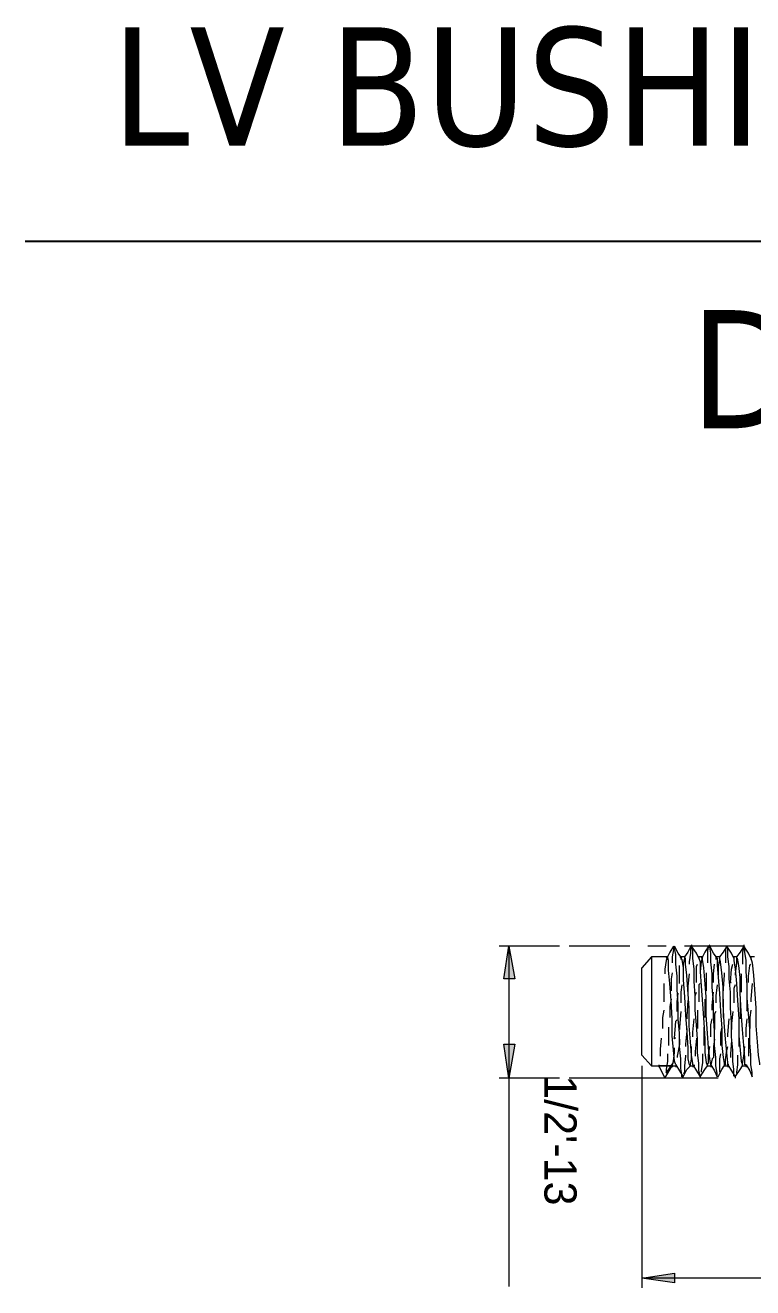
# Model space of a CAD drawing. Header units: millimetres. Extents: x 89051 to 218395, y -330386 to -125649.
# Drawn here: x 92282 to 92589, y -128544 to -128010 of the extents above; entities that cross this region are included whole.
import ezdxf

# ---------------------------------------------------------------- set-up
doc = ezdxf.new("R2010")
doc.units = ezdxf.units.MM
doc.header["$LTSCALE"] = 13
doc.layers.add('C00-00-00', color=7, linetype='Continuous')
doc.layers.add('标注、文本', color=3, linetype='Continuous', lineweight=25)
doc.layers.add('铁心', color=3, linetype='Continuous', lineweight=0)
doc.styles.get("Standard").update_dxf_attribs({"font": 'gbenor.shx', "bigfont": 'gbcbig.shx'})
doc.styles.add('Tahoma$001', font='tahoma.ttf', dxfattribs={"height": 2.159784})

msp = doc.modelspace()

# ---------------------------------------------------------------- hatches: boundary and pattern name
at = {"layer": 'C00-00-00'}
h = msp.add_hatch(color=256, dxfattribs=at)
h.dxf.hatch_style = 2
h.paths.add_polyline_path([(92558.25, -128404.19), (92558.4, -128403.83), (92558.76, -128403.68), (92559.12, -128403.83), (92559.27, -128404.19), (92559.12, -128404.55), (92558.76, -128404.7), (92558.4, -128404.55)])
h = msp.add_hatch(color=256, dxfattribs=at)
h.dxf.hatch_style = 2
h.paths.add_polyline_path([(92579.25, -128414.95), (92579.4, -128414.59), (92579.76, -128414.44), (92580.12, -128414.59), (92580.27, -128414.95), (92580.12, -128415.31), (92579.76, -128415.46), (92579.4, -128415.31)])
h = msp.add_hatch(color=256, dxfattribs=at)
h.dxf.hatch_style = 2
h.paths.add_polyline_path([(92586.42, -128426.73), (92586.57, -128426.37), (92586.93, -128426.22), (92587.29, -128426.37), (92587.44, -128426.73), (92587.29, -128427.09), (92586.93, -128427.24), (92586.57, -128427.09)])
h = msp.add_hatch(color=256, dxfattribs=at)
h.dxf.hatch_style = 2
h.paths.add_polyline_path([(92555.69, -128438.51), (92555.84, -128438.15), (92556.2, -128438), (92556.56, -128438.15), (92556.71, -128438.51), (92556.56, -128438.87), (92556.2, -128439.02), (92555.84, -128438.87)])
h = msp.add_hatch(color=256, dxfattribs=at)
h.dxf.hatch_style = 2
h.paths.add_polyline_path([(92559.78, -128453.37), (92559.93, -128453), (92560.3, -128452.85), (92560.66, -128453), (92560.81, -128453.37), (92560.66, -128453.73), (92560.3, -128453.88), (92559.93, -128453.73)])
h = msp.add_hatch(color=256, dxfattribs=at)
h.dxf.hatch_style = 2
h.paths.add_polyline_path([(92578.22, -128449.78), (92578.37, -128449.42), (92578.74, -128449.27), (92579.1, -128449.42), (92579.25, -128449.78), (92579.1, -128450.14), (92578.74, -128450.29), (92578.37, -128450.14)])
at = {"layer": '铁心', "lineweight": 13}
h = msp.add_hatch(color=256, dxfattribs=at)
h.dxf.hatch_style = 2
h.paths.add_polyline_path([(92486.02, -128399.58), (92488.58, -128413.41), (92483.97, -128413.41)])
h = msp.add_hatch(color=256, dxfattribs=at)
h.dxf.hatch_style = 2
h.paths.add_polyline_path([(92486.02, -128455.42), (92483.97, -128441.07), (92488.58, -128441.07)])
h = msp.add_hatch(color=256, dxfattribs=at)
h.dxf.hatch_style = 2
h.paths.add_polyline_path([(92542.37, -128539.93), (92556.2, -128537.88), (92556.2, -128541.98)])

# ---------------------------------------------------------------- linework, layer by layer
at = {"layer": 'C00-00-00', "lineweight": 15}
for points in [[(92555.69, -128399.58), (92554.15, -128402.14), (92553.12, -128404.19)], [(92555.69, -128399.58), (92555.69, -128401.12)], [(92559.27, -128404.7), (92557.73, -128402.66), (92556.2, -128399.58)], [(92559.78, -128454.9), (92559.27, -128454.9), (92559.27, -128453.88), (92558.76, -128451.32), (92558.76, -128447.22), (92558.25, -128442.1), (92558.25, -128436.46), (92557.73, -128430.32), (92557.73, -128424.17), (92557.22, -128418.02), (92557.22, -128412.39), (92556.71, -128407.27), (92556.71, -128403.17), (92556.2, -128400.61), (92556.2, -128399.58)], [(92563.37, -128399.07), (92561.83, -128402.14), (92560.3, -128404.19)], [(92562.86, -128400.09), (92562.86, -128402.66)], [(92563.37, -128399.07), (92563.37, -128399.58)], [(92566.44, -128404.7), (92565.42, -128402.66), (92563.37, -128399.58)], [(92566.95, -128454.9), (92566.95, -128454.39), (92566.44, -128452.34), (92566.44, -128449.27), (92565.93, -128444.66), (92565.93, -128439.02), (92565.42, -128432.88), (92564.91, -128426.73), (92564.91, -128420.58), (92564.39, -128414.44), (92564.39, -128409.31), (92563.88, -128404.7), (92563.88, -128401.63), (92563.37, -128399.58)], [(92570.54, -128399.58), (92569, -128402.14), (92567.98, -128404.19)], [(92570.54, -128399.58), (92570.03, -128401.63)], [(92571.05, -128399.07), (92570.54, -128399.58)], [(92574.13, -128404.7), (92572.59, -128402.66), (92571.05, -128399.58)], [(92574.13, -128454.9), (92574.13, -128453.37), (92573.61, -128450.29), (92573.61, -128446.71), (92573.1, -128441.59), (92573.1, -128435.44), (92572.59, -128429.29), (92572.59, -128423.14), (92572.08, -128417), (92572.08, -128411.36), (92571.56, -128406.24), (92571.56, -128402.66), (92571.05, -128400.09), (92571.05, -128399.58)], [(92578.22, -128399.58), (92576.69, -128402.14), (92575.15, -128404.19)], [(92578.22, -128399.58), (92577.71, -128400.61)], [(92577.71, -128400.61), (92577.71, -128403.17)], [(92581.3, -128404.7), (92580.27, -128402.66), (92578.22, -128399.58)], [(92581.81, -128454.9), (92581.3, -128454.39), (92581.3, -128451.83), (92580.78, -128448.24), (92580.78, -128443.63), (92580.27, -128438), (92580.27, -128431.85), (92579.76, -128425.71), (92579.76, -128419.05), (92579.25, -128413.41), (92579.25, -128408.29), (92578.74, -128404.19), (92578.74, -128401.12), (92578.22, -128399.58)], [(92585.4, -128399.58), (92583.86, -128402.14), (92582.32, -128404.19)], [(92585.4, -128400.09), (92584.88, -128402.14)], [(92585.4, -128399.07), (92585.4, -128399.58)], [(92588.47, -128404.7), (92587.44, -128402.66), (92585.4, -128399.58)], [(92588.98, -128454.9), (92588.98, -128452.85), (92588.47, -128449.78), (92588.47, -128445.68), (92587.96, -128440.56), (92587.96, -128434.41), (92587.44, -128428.27), (92586.93, -128421.61), (92586.93, -128415.97), (92586.42, -128410.34), (92586.42, -128405.73), (92585.91, -128402.14), (92585.91, -128400.09), (92585.4, -128399.58)], [(92546.47, -128404.19), (92542.37, -128408.8)], [(92553.12, -128404.19), (92546.47, -128404.19)], [(92546.47, -128404.19), (92546.47, -128405.22), (92546.47, -128406.24), (92546.47, -128408.8), (92546.47, -128411.36), (92546.47, -128414.95), (92546.47, -128418.53), (92546.47, -128423.14), (92546.47, -128427.24)], [(92552.61, -128405.73), (92552.1, -128409.31)], [(92553.12, -128404.19), (92552.61, -128405.73)], [(92553.12, -128404.19), (92552.61, -128404.7)], [(92556.71, -128449.78), (92556.2, -128448.24), (92555.69, -128443.63), (92555.17, -128437.49), (92555.17, -128430.32), (92554.66, -128422.63), (92554.15, -128415.46), (92553.64, -128409.83), (92553.64, -128405.73), (92553.12, -128404.19)], [(92555.69, -128401.12), (92555.17, -128404.19)], [(92555.17, -128404.19), (92555.17, -128406.75)], [(92558.76, -128404.19), (92558.76, -128404.7)], [(92560.3, -128404.19), (92558.76, -128404.19)], [(92558.76, -128404.7), (92558.76, -128405.22)], [(92558.76, -128404.7), (92559.27, -128405.22), (92559.78, -128408.8), (92559.78, -128413.92), (92560.3, -128421.1), (92560.81, -128428.78), (92561.32, -128435.95), (92561.83, -128442.61), (92561.83, -128447.22), (92562.34, -128449.78)], [(92560.3, -128404.7), (92559.78, -128407.27)], [(92560.3, -128404.19), (92560.3, -128404.7)], [(92563.88, -128449.78), (92563.88, -128449.27), (92563.37, -128445.68), (92562.86, -128440.05), (92562.34, -128433.39), (92562.34, -128425.71), (92561.83, -128418.02), (92561.32, -128411.88), (92560.81, -128407.27), (92560.81, -128404.7), (92560.3, -128404.7)], [(92562.86, -128402.66), (92562.34, -128406.24)], [(92566.44, -128404.7), (92566.44, -128404.19)], [(92566.44, -128404.19), (92566.44, -128404.7)], [(92566.44, -128404.19), (92566.44, -128404.7)], [(92567.98, -128404.19), (92566.44, -128404.19)], [(92566.44, -128404.7), (92566.95, -128406.24), (92566.95, -128410.34), (92567.47, -128416.49), (92567.98, -128424.17), (92568.49, -128431.85), (92569, -128439.02), (92569, -128444.66), (92569.52, -128448.76), (92570.03, -128450.29), (92570.03, -128449.78)], [(92567.98, -128404.19), (92567.47, -128406.24)], [(92567.98, -128404.19), (92567.47, -128404.7)], [(92571.56, -128449.78), (92571.05, -128447.22), (92570.54, -128442.61), (92570.03, -128436.46), (92569.52, -128428.78), (92569.52, -128421.1), (92569, -128413.92), (92568.49, -128408.8), (92567.98, -128405.22), (92567.98, -128404.7)], [(92570.03, -128401.63), (92570.03, -128404.7)], [(92570.03, -128404.7), (92570.03, -128406.75)], [(92573.61, -128404.19), (92573.61, -128404.7)], [(92575.15, -128404.19), (92573.61, -128404.19)], [(92573.61, -128404.7), (92573.61, -128405.22)], [(92573.61, -128404.7), (92574.13, -128404.7), (92574.13, -128407.78), (92574.64, -128412.9), (92575.15, -128419.56), (92575.66, -128427.24), (92576.17, -128434.41), (92576.17, -128441.59), (92576.69, -128446.71), (92577.2, -128449.27), (92577.2, -128449.78)], [(92575.15, -128405.22), (92574.64, -128408.29)], [(92575.15, -128404.19), (92575.15, -128404.7)], [(92575.15, -128404.7), (92575.15, -128405.22)], [(92578.74, -128449.78), (92578.74, -128448.76), (92578.22, -128444.66), (92577.71, -128439.02), (92577.2, -128431.85), (92576.69, -128424.17), (92576.69, -128417), (92576.17, -128410.85), (92575.66, -128406.24), (92575.15, -128404.7)], [(92577.71, -128403.17), (92577.71, -128406.75)], [(92581.3, -128404.19), (92581.3, -128404.7)], [(92581.3, -128404.19), (92581.3, -128404.7)], [(92582.83, -128404.19), (92581.3, -128404.19)], [(92581.3, -128404.7), (92581.3, -128405.73), (92581.81, -128409.31), (92582.32, -128415.46), (92582.83, -128422.63), (92583.35, -128430.32), (92583.35, -128437.49), (92583.86, -128443.63), (92584.37, -128448.24), (92584.88, -128449.78)], [(92582.32, -128404.19), (92582.32, -128404.7)], [(92582.32, -128404.7), (92582.32, -128406.75)], [(92586.42, -128449.78), (92585.91, -128449.78), (92585.91, -128446.71), (92585.4, -128441.59), (92584.88, -128434.93), (92584.37, -128427.24), (92583.86, -128419.56), (92583.86, -128412.9), (92583.35, -128407.78), (92582.83, -128404.7)], [(92584.88, -128402.14), (92584.88, -128405.22)], [(92584.88, -128405.22), (92584.88, -128407.27)], [(92588.47, -128404.19), (92588.47, -128404.7)], [(92590.01, -128404.19), (92588.47, -128404.19)], [(92588.47, -128404.7), (92588.47, -128405.22)], [(92588.47, -128404.7), (92588.98, -128406.75), (92589.49, -128411.88), (92590.01, -128418.02), (92590.52, -128425.71), (92590.52, -128433.39), (92591.03, -128440.05), (92591.54, -128445.68), (92592.05, -128449.27), (92592.05, -128449.78)], [(92542.37, -128427.24), (92542.37, -128423.14), (92542.37, -128419.56), (92542.37, -128416.49), (92542.37, -128413.41), (92542.37, -128410.85), (92542.37, -128409.31), (92542.37, -128408.8)], [(92552.1, -128409.31), (92552.1, -128411.36)], [(92555.17, -128410.85), (92554.66, -128413.41)], [(92558.25, -128410.34), (92558.25, -128407.78)], [(92558.25, -128415.46), (92558.25, -128410.34)], [(92559.78, -128407.27), (92559.78, -128411.88)], [(92562.34, -128411.36), (92561.83, -128416.49)], [(92562.34, -128406.24), (92562.34, -128407.27)], [(92565.42, -128408.29), (92565.93, -128407.27)], [(92565.42, -128413.92), (92565.42, -128408.29)], [(92567.47, -128406.24), (92566.95, -128410.34)], [(92566.95, -128410.34), (92566.95, -128411.36)], [(92569.52, -128410.85), (92569.52, -128414.44)], [(92572.59, -128411.36), (92573.1, -128407.27)], [(92572.59, -128414.95), (92572.59, -128411.36)], [(92574.64, -128408.29), (92574.64, -128411.88)], [(92577.2, -128410.85), (92577.2, -128411.88)], [(92579.76, -128414.95), (92580.27, -128409.31)], [(92580.27, -128409.31), (92580.78, -128407.27)], [(92582.32, -128406.75), (92581.81, -128411.36)], [(92581.81, -128411.36), (92581.81, -128411.88)], [(92584.37, -128411.36), (92584.37, -128415.46)], [(92587.44, -128412.39), (92587.96, -128407.78)], [(92587.96, -128407.78), (92588.47, -128407.27)], [(92551.59, -128415.46), (92551.59, -128422.12)], [(92554.66, -128413.41), (92554.66, -128418.53)], [(92559.27, -128415.97), (92558.76, -128419.05)], [(92561.83, -128416.49), (92561.83, -128419.05)], [(92565.42, -128414.95), (92565.42, -128413.92)], [(92566.95, -128415.46), (92566.44, -128415.97)], [(92566.44, -128415.97), (92566.44, -128423.14)], [(92569.52, -128414.44), (92569.52, -128418.53)], [(92574.13, -128415.97), (92573.61, -128420.58)], [(92577.2, -128411.88), (92576.69, -128417.51)], [(92581.81, -128415.97), (92581.3, -128417.51)], [(92584.37, -128415.46), (92584.37, -128419.05)], [(92587.44, -128414.95), (92587.44, -128412.39)], [(92588.98, -128415.46), (92588.47, -128422.12)], [(92551.59, -128422.12), (92551.59, -128423.14)], [(92554.66, -128422.12), (92554.15, -128425.19)], [(92557.22, -128423.14), (92557.73, -128419.56)], [(92558.76, -128419.05), (92558.76, -128423.66)], [(92564.91, -128420.58), (92565.42, -128419.05)], [(92564.91, -128426.73), (92564.91, -128420.58)], [(92569, -128422.12), (92569, -128426.22)], [(92572.08, -128424.68), (92572.59, -128419.05)], [(92573.61, -128420.58), (92573.61, -128423.66)], [(92576.69, -128417.51), (92576.69, -128418.53)], [(92576.69, -128422.12), (92576.69, -128423.66)], [(92579.76, -128422.12), (92579.76, -128419.05)], [(92579.76, -128426.73), (92579.76, -128422.12)], [(92581.3, -128417.51), (92581.3, -128423.66)], [(92586.93, -128426.73), (92586.93, -128419.05)], [(92588.47, -128422.12), (92588.47, -128423.14)], [(92542.37, -128445.68), (92542.37, -128445.17), (92542.37, -128443.12), (92542.37, -128441.07), (92542.37, -128438), (92542.37, -128434.93), (92542.37, -128431.34), (92542.37, -128427.24)], [(92546.47, -128427.24), (92546.47, -128431.34), (92546.47, -128435.95), (92546.47, -128439.54), (92546.47, -128443.12), (92546.47, -128445.68), (92546.47, -128448.24), (92546.47, -128449.27), (92546.47, -128450.29)], [(92551.59, -128426.73), (92551.08, -128429.8)], [(92554.15, -128425.19), (92554.15, -128429.8)], [(92557.22, -128427.24), (92557.22, -128423.14)], [(92558.76, -128427.24), (92558.25, -128433.9)], [(92561.83, -128422.63), (92561.32, -128429.29)], [(92565.93, -128426.73), (92565.93, -128431.34)], [(92569, -128426.22), (92569, -128429.8)], [(92572.08, -128426.73), (92572.08, -128424.68)], [(92573.61, -128427.24), (92573.1, -128428.27)], [(92576.69, -128423.66), (92576.69, -128429.8)], [(92580.78, -128427.24), (92580.27, -128432.36)], [(92583.86, -128422.63), (92583.86, -128427.75)], [(92588.47, -128426.73), (92587.96, -128429.8)], [(92551.08, -128429.8), (92551.08, -128434.41)], [(92556.2, -128438.51), (92556.71, -128431.34)], [(92556.71, -128431.34), (92557.22, -128430.83)], [(92561.32, -128429.29), (92561.32, -128430.32)], [(92563.88, -128435.95), (92564.39, -128430.32)], [(92565.93, -128431.34), (92565.93, -128434.41)], [(92571.56, -128432.88), (92572.08, -128430.32)], [(92573.1, -128428.27), (92573.1, -128434.93)], [(92578.74, -128436.97), (92579.25, -128430.32)], [(92580.27, -128432.36), (92580.27, -128434.93)], [(92583.86, -128427.75), (92583.86, -128430.32)], [(92586.42, -128434.41), (92586.93, -128430.32)], [(92587.96, -128429.8), (92587.96, -128434.41)], [(92553.64, -128433.9), (92553.64, -128438)], [(92553.64, -128438), (92553.64, -128441.59)], [(92558.25, -128433.9), (92558.25, -128434.93)], [(92561.32, -128435.44), (92560.81, -128441.07)], [(92561.32, -128434.41), (92561.32, -128435.44)], [(92563.88, -128438), (92563.88, -128435.95)], [(92568.49, -128433.9), (92568.49, -128439.02)], [(92571.56, -128438), (92571.56, -128432.88)], [(92576.17, -128433.9), (92575.66, -128436.46)], [(92575.66, -128436.46), (92575.66, -128441.59)], [(92578.74, -128438), (92578.74, -128436.97)], [(92583.35, -128434.41), (92583.35, -128440.05)], [(92586.42, -128438), (92586.42, -128434.41)], [(92550.56, -128438.51), (92550.05, -128443.12)], [(92550.05, -128443.12), (92550.05, -128446.2)], [(92556.2, -128444.66), (92556.2, -128442.61)], [(92558.25, -128441.07), (92557.22, -128446.2)], [(92558.25, -128439.02), (92558.25, -128441.07)], [(92560.81, -128441.07), (92560.81, -128442.1)], [(92563.37, -128447.22), (92563.37, -128442.1)], [(92565.42, -128438.51), (92564.91, -128444.15)], [(92568.49, -128439.02), (92568.49, -128441.59)], [(92570.54, -128445.68), (92571.05, -128442.1)], [(92573.1, -128439.02), (92572.59, -128442.1)], [(92572.59, -128442.1), (92572.59, -128446.71)], [(92578.22, -128443.63), (92578.74, -128442.1)], [(92580.27, -128439.54), (92579.76, -128445.17)], [(92580.27, -128439.02), (92580.27, -128439.54)], [(92583.35, -128440.05), (92583.35, -128442.1)], [(92585.4, -128446.2), (92585.91, -128442.1)], [(92587.44, -128438.51), (92587.44, -128443.12)], [(92587.44, -128443.12), (92587.44, -128446.2)], [(92542.37, -128445.68), (92546.47, -128450.29)], [(92553.12, -128448.24), (92552.61, -128451.83)], [(92553.12, -128445.17), (92553.12, -128448.24)], [(92554.66, -128450.29), (92555.69, -128448.76)], [(92555.17, -128450.29), (92555.69, -128448.24)], [(92555.69, -128448.24), (92556.2, -128444.66)], [(92557.22, -128446.2), (92557.22, -128446.71)], [(92560.81, -128446.2), (92560.3, -128450.29)], [(92560.81, -128445.68), (92560.81, -128446.2)], [(92562.86, -128449.78), (92563.37, -128447.22)], [(92564.91, -128444.15), (92564.91, -128446.2)], [(92567.98, -128448.76), (92567.47, -128452.34)], [(92567.98, -128445.17), (92567.98, -128448.76)], [(92570.03, -128449.78), (92570.54, -128448.76)], [(92570.54, -128448.76), (92570.54, -128445.68)], [(92572.08, -128447.22), (92571.56, -128449.78)], [(92572.59, -128446.71), (92572.08, -128447.22)], [(92575.66, -128445.17), (92575.15, -128447.22)], [(92575.15, -128447.22), (92575.15, -128450.81)], [(92577.71, -128447.73), (92578.22, -128443.63)], [(92577.71, -128449.78), (92577.71, -128447.73)], [(92579.76, -128445.17), (92579.76, -128446.71)], [(92582.83, -128445.68), (92582.83, -128449.78)], [(92584.88, -128449.27), (92585.4, -128446.2)], [(92546.47, -128450.29), (92556.71, -128450.29)], [(92549.54, -128449.78), (92549.54, -128450.29)], [(92549.54, -128450.29), (92549.54, -128450.81)], [(92555.17, -128450.29), (92549.54, -128450.29)], [(92549.54, -128450.29), (92552.1, -128455.42)], [(92552.1, -128455.42), (92555.17, -128450.29)], [(92552.61, -128453.37), (92554.66, -128450.29)], [(92552.61, -128451.83), (92552.61, -128452.85)], [(92555.17, -128450.29), (92555.17, -128450.81)], [(92556.71, -128449.78), (92558.25, -128452.34), (92559.78, -128454.9)], [(92556.71, -128450.29), (92556.71, -128450.81)], [(92559.78, -128454.9), (92561.32, -128451.83), (92562.86, -128450.29)], [(92560.3, -128450.29), (92560.3, -128453.37)], [(92562.34, -128450.29), (92563.88, -128450.29)], [(92562.86, -128450.29), (92562.86, -128449.78)], [(92563.88, -128449.78), (92563.88, -128450.29)], [(92563.88, -128449.78), (92565.42, -128452.34), (92566.95, -128454.9)], [(92563.88, -128450.29), (92563.88, -128450.81)], [(92564.39, -128449.78), (92564.39, -128450.29)], [(92566.95, -128454.9), (92569, -128451.83), (92570.03, -128450.29)], [(92567.47, -128452.34), (92567.47, -128452.85)], [(92570.03, -128450.29), (92570.03, -128449.78)], [(92570.03, -128450.29), (92571.56, -128450.29)], [(92571.56, -128449.78), (92571.56, -128450.29)], [(92571.56, -128449.78), (92573.1, -128452.34), (92574.13, -128454.9)], [(92571.56, -128450.29), (92571.56, -128450.81)], [(92574.64, -128454.9), (92576.17, -128451.83), (92577.2, -128450.29)], [(92575.15, -128450.81), (92575.15, -128452.85)], [(92577.2, -128450.29), (92577.71, -128449.78)], [(92577.2, -128450.29), (92578.74, -128450.29)], [(92578.74, -128449.78), (92580.27, -128452.34), (92581.81, -128454.9)], [(92578.74, -128450.29), (92578.74, -128450.81)], [(92581.81, -128454.9), (92583.86, -128451.83), (92584.88, -128450.29)], [(92582.83, -128449.78), (92582.32, -128452.85)], [(92582.32, -128452.85), (92582.32, -128453.37)], [(92584.88, -128449.78), (92584.88, -128449.27)], [(92584.88, -128450.29), (92584.88, -128449.78)], [(92584.88, -128450.29), (92586.42, -128450.29)], [(92586.42, -128449.78), (92586.42, -128450.29)], [(92586.42, -128449.78), (92587.96, -128452.34), (92588.98, -128454.9)], [(92586.42, -128450.29), (92586.42, -128450.81)], [(92566.95, -128454.9), (92566.95, -128455.42)], [(92581.81, -128454.9), (92581.81, -128455.42)]]:
    msp.add_lwpolyline(points, dxfattribs=at)
at = {"layer": '标注、文本'}
msp.add_line((92281.55, -128101.62), (93092.22, -128101.62), dxfattribs=at)
at = {"layer": '铁心', "lineweight": 13}
for points in [[(92507.54, -128399.58), (92481.92, -128399.58)], [(92486.02, -128399.58), (92486.02, -128455.42)], [(92537.25, -128399.58), (92511.63, -128399.58)], [(92552.61, -128399.58), (92544.93, -128399.58)], [(92585.4, -128399.58), (92560.3, -128399.58)], [(92542.37, -128450.29), (92542.37, -128544.03)], [(92507.54, -128455.42), (92481.92, -128455.42)], [(92486.02, -128455.42), (92486.02, -128543.52)], [(92574.64, -128455.42), (92511.63, -128455.42)], [(92902.98, -128539.93), (92542.37, -128539.93)]]:
    msp.add_lwpolyline(points, dxfattribs=at)
for points in [[(92486.02, -128399.58), (92488.58, -128413.41), (92483.97, -128413.41)], [(92486.02, -128455.42), (92483.97, -128441.07), (92488.58, -128441.07)], [(92542.37, -128539.93), (92556.2, -128537.88), (92556.2, -128541.98)]]:
    msp.add_lwpolyline(points, close=True, dxfattribs=at)

# ---------------------------------------------------------------- texts
at = {"layer": '铁心', "lineweight": 13, "style": 'Tahoma$001'}
for s, p in [('LV BUSHING TERMINAL', (92318.16, -128061.29)), ('DETAIL', (92562.78, -128180.78))]:
    msp.add_text(s, height=50, dxfattribs=at).set_placement(p)
at = {"layer": '铁心', "lineweight": 13, "insert": (92514.73, -128449.14), "char_height": 13.6057, "attachment_point": 1, "rotation": 270}
msp.add_mtext("{\\fCenturyGothic|b0|i0|c0; 1/2'-13 }", dxfattribs=at)

doc.saveas('drawing.dxf')
